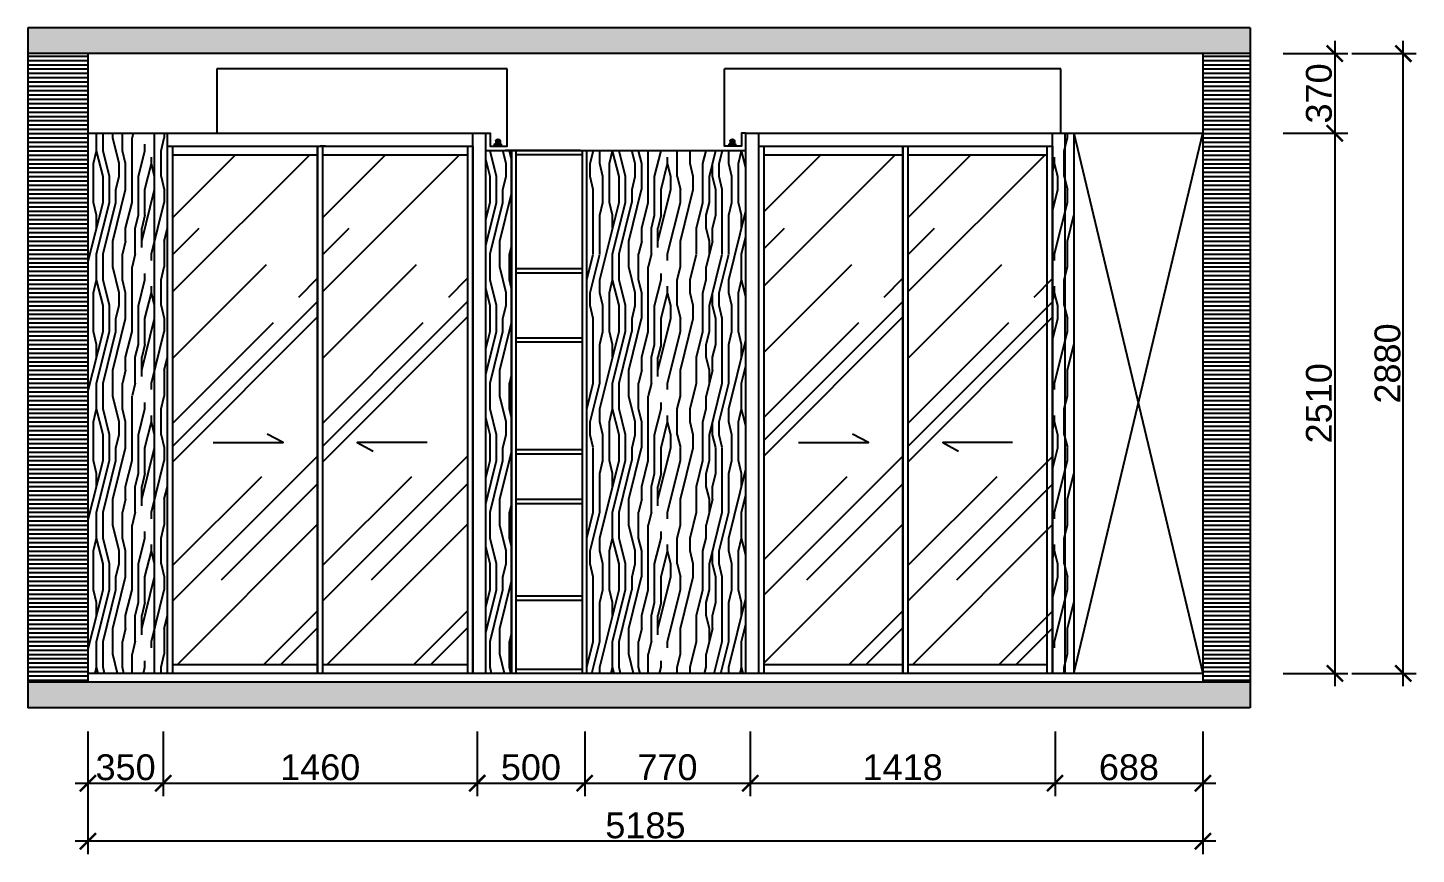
# Model space of a CAD drawing. Header units: millimetres. Extents: x 84840 to 206424, y -288515 to -124389.
# Drawn here: x 196165 to 202623, y -181529 to -177689 of the extents above; entities that cross this region are included whole.
import ezdxf

# ---------------------------------------------------------------- set-up
doc = ezdxf.new("R2010")
doc.units = ezdxf.units.MM
doc.header["$PDMODE"] = 3
for name, color, linetype in [('8', 8, 'Continuous'), ('C-造型线1(造型分割)', 4, 'Continuous'), ('HAT【填充】', 250, 'Continuous')]:
    doc.layers.add(name, color=color, linetype=linetype)
doc.styles.add('Arial', font='arial.ttf')
doc.dimstyles.new('1比60', dxfattribs={"dimscale": 60, "dimtxt": 2, "dimasz": 1.25, "dimexe": 1, "dimexo": 1, "dimgap": 0.2, "dimtad": 1, "dimdec": 0, "dimrnd": 0.005, "dimzin": 0, "dimdsep": 46, "dimtxsty": 'Arial', "dimblk": 'ARCHTICK', "dimcen": 0.125, "dimdle": 1, "dimclrd": 44, "dimclre": 44, "dimclrt": 50, "dimadec": 0, "dimazin": 0, "dimtfac": 1, "dimtdec": 0, "dimtix": 1, "dimtmove": 2, "dimatfit": 3, "dimldrblk": 'DOT', "dimfxl": 4, "dimfxlon": 1, "dimtvp": 1, "dimtolj": 1, "dimtzin": 0, "dimarcsym": 0})

# ---------------------------------------------------------------- blocks, each defined once
blk = doc.blocks.new('_ArchTick')
at = {"color": 0, "linetype": 'ByBlock', "const_width": 0.15}
blk.add_lwpolyline([(-0.5, -0.5), (0.5, 0.5)], dxfattribs=at)
blk = doc.blocks.new('*D220')
at = {"color": 44, "lineweight": -2}
for p, q in [((196445.3, -180958.8), (196445.3, -181258.8)), ((196795.3, -180958.8), (196795.3, -181258.8)), ((196385.3, -181198.8), (196855.3, -181198.8))]:
    blk.add_line(p, q, dxfattribs=at)
at = {"layer": 'Defpoints', "color": 0}
for p in [(196445.3, -180688.5), (196795.3, -180688.5), (196795.3, -181198.8)]:
    blk.add_point(p, dxfattribs=at)
at = {"color": 44, "lineweight": -2, "xscale": 75, "yscale": 75, "zscale": 75, "rotation": 180}
blk.add_blockref('_ArchTick', (196445.3, -181198.8), dxfattribs=at)
at = {"color": 44, "lineweight": -2, "xscale": 75, "yscale": 75, "zscale": 75}
blk.add_blockref('_ArchTick', (196795.3, -181198.8), dxfattribs=at)
at = {"color": 50, "insert": (196620.3, -181125.5), "char_height": 120, "attachment_point": 5, "style": 'Arial'}
blk.add_mtext('\\A1;350', dxfattribs=at)
blk = doc.blocks.new('_Dot')
at = {"color": 0, "linetype": 'ByBlock', "lineweight": -2}
blk.add_line((-0.5, 0), (-1, 0), dxfattribs=at)
at = {"color": 0, "linetype": 'ByBlock', "const_width": 0.5}
blk.add_lwpolyline([(-0.25, 0, 1), (0.25, 0, 1)], format="xyb", close=True, dxfattribs=at)
blk = doc.blocks.new('*D221')
at = {"color": 44, "lineweight": -2}
for p, q in [((196795.3, -180958.8), (196795.3, -181258.8)), ((198255.3, -180958.8), (198255.3, -181258.8)), ((196735.3, -181198.8), (198315.3, -181198.8))]:
    blk.add_line(p, q, dxfattribs=at)
at = {"layer": 'Defpoints', "color": 0}
for p in [(196795.3, -180688.5), (198255.3, -180688.5), (198255.3, -181198.8)]:
    blk.add_point(p, dxfattribs=at)
at = {"color": 44, "lineweight": -2, "xscale": 75, "yscale": 75, "zscale": 75, "rotation": 180}
blk.add_blockref('_ArchTick', (196795.3, -181198.8), dxfattribs=at)
at = {"color": 44, "lineweight": -2, "xscale": 75, "yscale": 75, "zscale": 75}
blk.add_blockref('_ArchTick', (198255.3, -181198.8), dxfattribs=at)
at = {"color": 50, "insert": (197525.3, -181125.5), "char_height": 120, "attachment_point": 5, "style": 'Arial'}
blk.add_mtext('\\A1;1460', dxfattribs=at)
blk = doc.blocks.new('*D222')
at = {"color": 44, "lineweight": -2}
for p, q in [((198255.3, -180958.8), (198255.3, -181258.8)), ((198755.3, -180958.8), (198755.3, -181258.8)), ((198195.3, -181198.8), (198815.3, -181198.8))]:
    blk.add_line(p, q, dxfattribs=at)
at = {"layer": 'Defpoints', "color": 0}
for p in [(198255.3, -180688.5), (198755.3, -180688.5), (198755.3, -181198.8)]:
    blk.add_point(p, dxfattribs=at)
at = {"color": 44, "lineweight": -2, "xscale": 75, "yscale": 75, "zscale": 75, "rotation": 180}
blk.add_blockref('_ArchTick', (198255.3, -181198.8), dxfattribs=at)
at = {"color": 44, "lineweight": -2, "xscale": 75, "yscale": 75, "zscale": 75}
blk.add_blockref('_ArchTick', (198755.3, -181198.8), dxfattribs=at)
at = {"color": 50, "insert": (198505.3, -181125.5), "char_height": 120, "attachment_point": 5, "style": 'Arial'}
blk.add_mtext('\\A1;500', dxfattribs=at)
blk = doc.blocks.new('*D223')
at = {"color": 44, "lineweight": -2}
for p, q in [((198755.3, -180958.8), (198755.3, -181258.8)), ((199525.3, -180958.8), (199525.3, -181258.8)), ((198695.3, -181198.8), (199585.3, -181198.8))]:
    blk.add_line(p, q, dxfattribs=at)
at = {"layer": 'Defpoints', "color": 0}
for p in [(198755.3, -180688.5), (199525.3, -180688.5), (199525.3, -181198.8)]:
    blk.add_point(p, dxfattribs=at)
at = {"color": 44, "lineweight": -2, "xscale": 75, "yscale": 75, "zscale": 75, "rotation": 180}
blk.add_blockref('_ArchTick', (198755.3, -181198.8), dxfattribs=at)
at = {"color": 44, "lineweight": -2, "xscale": 75, "yscale": 75, "zscale": 75}
blk.add_blockref('_ArchTick', (199525.3, -181198.8), dxfattribs=at)
at = {"color": 50, "insert": (199140.3, -181125.5), "char_height": 120, "attachment_point": 5, "style": 'Arial'}
blk.add_mtext('\\A1;770', dxfattribs=at)
blk = doc.blocks.new('*D224')
at = {"color": 44, "lineweight": -2}
for p, q in [((199525.3, -180958.8), (199525.3, -181258.8)), ((200942.8, -180958.8), (200942.8, -181258.8)), ((199465.3, -181198.8), (201002.8, -181198.8))]:
    blk.add_line(p, q, dxfattribs=at)
at = {"layer": 'Defpoints', "color": 0}
for p in [(199525.3, -180688.5), (200942.8, -180688.5), (200942.8, -181198.8)]:
    blk.add_point(p, dxfattribs=at)
at = {"color": 44, "lineweight": -2, "xscale": 75, "yscale": 75, "zscale": 75, "rotation": 180}
blk.add_blockref('_ArchTick', (199525.3, -181198.8), dxfattribs=at)
at = {"color": 44, "lineweight": -2, "xscale": 75, "yscale": 75, "zscale": 75}
blk.add_blockref('_ArchTick', (200942.8, -181198.8), dxfattribs=at)
at = {"color": 50, "insert": (200234, -181125.5), "char_height": 120, "attachment_point": 5, "style": 'Arial'}
blk.add_mtext('\\A1;1418', dxfattribs=at)
blk = doc.blocks.new('*D225')
at = {"color": 44, "lineweight": -2}
for p, q in [((200942.8, -180958.8), (200942.8, -181258.8)), ((201630.3, -180958.8), (201630.3, -181258.8)), ((200882.8, -181198.8), (201690.3, -181198.8))]:
    blk.add_line(p, q, dxfattribs=at)
at = {"layer": 'Defpoints', "color": 0}
for p in [(200942.8, -180688.5), (201630.3, -180728.5), (201630.3, -181198.8)]:
    blk.add_point(p, dxfattribs=at)
at = {"color": 44, "lineweight": -2, "xscale": 75, "yscale": 75, "zscale": 75, "rotation": 180}
blk.add_blockref('_ArchTick', (200942.8, -181198.8), dxfattribs=at)
at = {"color": 44, "lineweight": -2, "xscale": 75, "yscale": 75, "zscale": 75}
blk.add_blockref('_ArchTick', (201630.3, -181198.8), dxfattribs=at)
at = {"color": 50, "insert": (201286.5, -181125.5), "char_height": 120, "attachment_point": 5, "style": 'Arial'}
blk.add_mtext('\\A1;688', dxfattribs=at)
blk = doc.blocks.new('*D226')
at = {"color": 44, "lineweight": -2}
for p, q in [((196445.3, -181258.8), (196445.3, -181528.7)), ((201630.3, -181258.8), (201630.3, -181528.7)), ((201690.3, -181468.7), (196385.3, -181468.7))]:
    blk.add_line(p, q, dxfattribs=at)
at = {"layer": 'Defpoints', "color": 0}
for p in [(196445.3, -181198.8), (201630.3, -181198.8), (196445.3, -181468.7)]:
    blk.add_point(p, dxfattribs=at)
at = {"color": 44, "lineweight": -2, "xscale": 75, "yscale": 75, "zscale": 75, "rotation": 180}
blk.add_blockref('_ArchTick', (196445.3, -181468.7), dxfattribs=at)
at = {"color": 44, "lineweight": -2, "xscale": 75, "yscale": 75, "zscale": 75}
blk.add_blockref('_ArchTick', (201630.3, -181468.7), dxfattribs=at)
at = {"color": 50, "insert": (199037.8, -181395.4), "char_height": 120, "attachment_point": 5, "style": 'Arial'}
blk.add_mtext('\\A1;5185', dxfattribs=at)
blk = doc.blocks.new('*D227')
at = {"color": 44, "lineweight": -2}
for p, q in [((202244, -177748.5), (202244, -178238.5)), ((202004, -177808.5), (202304, -177808.5)), ((202004, -178178.5), (202304, -178178.5))]:
    blk.add_line(p, q, dxfattribs=at)
at = {"layer": 'Defpoints', "color": 0}
for p in [(201630.3, -177808.5), (201630.3, -178178.5), (202244, -178178.5)]:
    blk.add_point(p, dxfattribs=at)
at = {"color": 44, "lineweight": -2, "xscale": 75, "yscale": 75, "zscale": 75}
for p, rotation in [((202244, -177808.5), 90), ((202244, -178178.5), 270)]:
    blk.add_blockref('_ArchTick', p, dxfattribs=dict(at, rotation=rotation))
at = {"color": 50, "insert": (202170.6, -177993.5), "char_height": 120, "attachment_point": 5, "rotation": 90, "style": 'Arial'}
blk.add_mtext('\\A1;370', dxfattribs=at)
blk = doc.blocks.new('*D228')
at = {"color": 44, "lineweight": -2}
for p, q in [((202244, -178118.5), (202244, -180748.5)), ((202004, -178178.5), (202304, -178178.5)), ((202004, -180688.5), (202304, -180688.5))]:
    blk.add_line(p, q, dxfattribs=at)
at = {"layer": 'Defpoints', "color": 0}
for p in [(201630.3, -178178.5), (201630.3, -180688.5), (202244, -180688.5)]:
    blk.add_point(p, dxfattribs=at)
at = {"color": 44, "lineweight": -2, "xscale": 75, "yscale": 75, "zscale": 75}
for p, rotation in [((202244, -178178.5), 90), ((202244, -180688.5), 270)]:
    blk.add_blockref('_ArchTick', p, dxfattribs=dict(at, rotation=rotation))
at = {"color": 50, "insert": (202170.7, -179433.5), "char_height": 120, "attachment_point": 5, "rotation": 90, "style": 'Arial'}
blk.add_mtext('\\A1;2510', dxfattribs=at)
blk = doc.blocks.new('*D229')
at = {"color": 44, "lineweight": -2}
for p, q in [((202562.6, -180748.5), (202562.6, -177748.5)), ((202322.6, -177808.5), (202622.6, -177808.5)), ((202322.6, -180688.5), (202622.6, -180688.5))]:
    blk.add_line(p, q, dxfattribs=at)
at = {"layer": 'Defpoints', "color": 0}
for p in [(202244, -177808.5), (202562.6, -177808.5), (202244, -180688.5)]:
    blk.add_point(p, dxfattribs=at)
at = {"color": 44, "lineweight": -2, "xscale": 75, "yscale": 75, "zscale": 75}
for p, rotation in [((202562.6, -177808.5), 90), ((202562.6, -180688.5), 270)]:
    blk.add_blockref('_ArchTick', p, dxfattribs=dict(at, rotation=rotation))
at = {"color": 50, "insert": (202489.4, -179248.5), "char_height": 120, "attachment_point": 5, "rotation": 90, "style": 'Arial'}
blk.add_mtext('\\A1;2880', dxfattribs=at)
blk = doc.blocks.new('A$C69525F90')
at = {"color": 252, "linetype": 'Continuous'}
for p, q in [((21.5, 14.5), (0, 14.5)), ((11.2, 24.4), (23.1, 24.4)), ((11.2, 4.9), (23.1, 4.9)), ((11.7, 1.1), (11.7, 27.1)), ((34.3, 30), (23.1, 30)), ((23.1, 30), (23.1, 0)), ((34.3, 0), (34.3, 30)), ((23.1, 0), (34.3, 0))]:
    blk.add_line(p, q, dxfattribs=at)
blk.add_circle((11.2, 14.6), 7.95, dxfattribs=at)
blk.add_arc((11.2, 14.6), 9.72, 86.80472, 273.19528, dxfattribs=at)

msp = doc.modelspace()

# ---------------------------------------------------------------- hatches: boundary and pattern name
h = msp.add_hatch(color=8)
h.paths.add_polyline_path([(201850.3, -177808.5), (201850.3, -177688.5), (196165.3, -177688.5), (196165.3, -177808.5)])
h.paths.add_polyline_path([(201850.3, -180848.5), (201850.3, -180728.5), (196165.3, -180728.5), (196165.3, -180848.5)])
h = msp.add_hatch()
h.set_pattern_fill('FB木纹中SC300', color=250, scale=150, angle=90, style=0, pattern_type=2)
h.set_pattern_definition([(90, (0, 0), (-600, 4e-14), [120, -180, 60, -240]), (90, (-15, 420), (-600, 4e-14), [120, -480]), (90, (-45, 360), (-600, 4e-14), [60, -540]), (90, (-60, 30), (-600, 4e-14), [30, -420, 30, -120]), (90, (-90, 240), (-600, 4e-14), [120, -180, 30, -270]), (90, (-105, 90), (-600, 4e-14), [90, -510]), (90, (-120, 240), (-600, 4e-14), [180, -420]), (90, (-135, 60), (-600, 4e-14), [120, -480]), (90, (-150, 300), (-600, 4e-14), [300, -300]), (90, (-180, 120), (-600, 4e-14), [60, -180, 120, -240]), (90, (-195, 540), (-600, 4e-14), [120, -480]), (90, (-210, 420), (-600, 4e-14), [60, -540]), (90, (-225, 300), (-600, 4e-14), [60, -540]), (90, (-240, 1e-14), (-600, 4e-14), [120, -480]), (90, (-255, 300), (-600, 4e-14), [120, -480]), (90, (-285, 300), (-600, 4e-14), [120, -120, 120, -240]), (90, (-315, 180), (-600, 4e-14), [60, -300, 120, -120]), (90, (-330, 300), (-600, 4e-14), [180, -420]), (90, (-360, 300), (-600, 4e-14), [120, -480]), (90, (-375, 60), (-600, 4e-14), [180, -240, 60, -120]), (90, (-405, 60), (-600, 4e-14), [300, -300]), (90, (-420, 420), (-600, 4e-14), [60, -540]), (90, (-435, 240), (-600, 4e-14), [120, -480]), (90, (-450, 120), (-600, 4e-14), [60, -240, 60, -240]), (90, (-465, 60), (-600, 4e-14), [60, -180, 120, -240]), (90, (-480, 180), (-600, 4e-14), [60, -300, 60, -180]), (90, (-495, 300), (-600, 4e-14), [180, -420]), (90, (-525, 60), (-600, 4e-14), [120, -480]), (90, (-540, 360), (-600, 4e-14), [60, -540]), (90, (-555, 480), (-600, 4e-14), [60, -540]), (104.036243, (-45, 420), (2e-08, 600), [61.8, -2412.0633]), (104.036243, (-180, 480), (2e-08, 600), [61.8, -2412.0633]), (104.036243, (-540, 420), (2e-08, 600), [61.8, -2412.0633]), (104.036243, (-315, 240), (2e-08, 600), [61.8, -2412.0633]), (104.036243, (-405, 360), (2e-08, 600), [61.8, -2412.0633]), (104.036243, (-360, 420), (2e-08, 600), [61.8, -2412.0633]), (104.036243, (-465, 120), (2e-08, 600), [61.8, -2412.0633]), (104.036243, (-435, 360), (2e-08, 600), [61.8, -2412.0633]), (104.036243, (-210, 480), (2e-08, 600), [123.6, -2350.2633]), (104.036243, (-255, 420), (2e-08, 600), [123.6, -2350.2633]), (104.036243, (-285, 420), (2e-08, 600), [123.6, -2350.2633]), (255.963757, (-90, 240), (2e-08, -600), [61.8, -123.6, 61.8, -2226.6633]), (255.963757, (-180, 120), (2e-08, -600), [61.8, -2412.0633]), (255.963757, (-450, 120), (2e-08, -600), [123.6, -2350.2633]), (284.036243, (-15, 420), (-2e-08, -600), [61.8, -2412.0633]), (75.963757, (-15, 540), (-2e-08, 600), [61.8, -2412.0633]), (75.963757, (-225, 360), (-2e-08, 600), [61.8, -2412.0633]), (75.963757, (-330, 480), (-2e-08, 600), [61.8, -2412.0633]), (75.963757, (-375, 240), (-2e-08, 600), [61.8, -2412.0633]), (75.963757, (-450, 180), (-2e-08, 600), [61.8, -2412.0633]), (75.963757, (-480, 240), (-2e-08, 600), [61.8, -2412.0633]), (75.963757, (-375, 240), (-2e-08, 600), [61.8, -2412.0633]), (75.963757, (-465, 420), (-2e-08, 600), [247.2, -2226.6633]), (75.963757, (-60, 60), (-2e-08, 600), [247.2, -2226.6633]), (75.963757, (-105, 120), (-2e-08, 600), [247.2, -2226.6633]), (75.963757, (-135, 180), (-2e-08, 600), [61.8, -123.6, 123.6, -2164.8633]), (75.963757, (-180, 180), (-2e-08, 600), [123.6, -123.6, 123.6, -2103.0633]), (75.963757, (-240, 120), (-2e-08, 600), [247.2, -2226.6633]), (75.963757, (-285, 60), (-2e-08, 600), [247.2, -2226.6633]), (75.963757, (-315, 60), (-2e-08, 600), [247.2, -2226.6633]), (75.963757, (-495, 480), (-2e-08, 600), [61.8, -2412.0633]), (75.96377, (-555, 540), (-0.000115, 600), [123.6, -2350.2633]), (75.96377, (-525, 180), (-0.000115, 600), [123.6, -2350.2633]), (75.96376, (7e-15, 120), (-1e-05, 600), [247.2, -2226.6633]), (75.96376, (-420, 480), (-1e-05, 600), [185.4, -2288.4633]), (75.96376, (-375, 540), (-1e-05, 600), [370.8, -2103.0633])])
h.paths.add_polyline_path([(199505.3, -178258.5), (198765.3, -178258.5), (198765.3, -180688.5), (199505.3, -180688.5)])
h.paths.add_polyline_path([(198415.3, -178258.5), (198385.3, -178258.5), (198295.3, -178258.5), (198295.3, -180688.5), (198415.3, -180688.5)])
h.paths.add_polyline_path([(196755.3, -178178.5), (196445.3, -178178.5), (196445.3, -180688.5), (196755.3, -180688.5)])
h.paths.add_polyline_path([(196755.3, -180688.5), (196815.3, -180688.5), (196815.3, -178178.5), (196755.3, -178178.5)])
h.paths.add_polyline_path([(200990.3, -178178.5), (200930.3, -178178.5), (200930.3, -180688.5), (200990.3, -180688.5)])
h.paths.add_polyline_path([(200990.3, -180688.5), (201030.3, -180688.5), (201030.3, -178178.5), (200990.3, -178178.5)])
at = {"layer": 'HAT【填充】'}
h = msp.add_hatch(dxfattribs=at)
h.set_pattern_fill('_USER', color=256, scale=20, style=0, pattern_type=0)
h.set_pattern_definition([(0, (0, 0), (0, 20), [])])
h.paths.add_polyline_path([(201850.3, -177808.5), (201630.3, -177808.5), (201630.3, -180728.5), (201850.3, -180728.5)])
h.paths.add_polyline_path([(196445.3, -177808.5), (196165.3, -177808.5), (196165.3, -180728.5), (196445.3, -180728.5)])
h = msp.add_hatch(dxfattribs=at)
h.set_pattern_fill('AR-RROOF', color=250, scale=20, angle=45, style=0)
h.set_pattern_definition([(45, (-697.5, 0), (431.0523, 1149.4728), [7620, -1016, 2540, -508]), (45, (-399.36, 657.35), (-836.9599, 118.5394), [1524, -167.64, 3048, -381]), (45, (-823.22, 484.93), (1627.2224, 2108.56414), [4064, -711.2, 2032, -508])])
h.paths.add_polyline_path([(196840.3, -180648.5), (197512.8, -180648.5), (197512.8, -178278.5), (196840.3, -178278.5)])
h = msp.add_hatch(dxfattribs=at)
h.set_pattern_fill('AR-RROOF', color=250, scale=20, angle=45, style=0)
h.paths.add_polyline_path([(197537.8, -180648.5), (198210.3, -180648.5), (198210.3, -178278.5), (197537.8, -178278.5)])
h = msp.add_hatch(dxfattribs=at)
h.set_pattern_fill('AR-RROOF', color=250, scale=20, angle=45, style=0)
h.set_pattern_definition([(45, (2025, 0), (431.0523, 1149.4728), [7620, -1016, 2540, -508]), (45, (2323.14, 657.35), (-836.9599, 118.5394), [1524, -167.64, 3048, -381]), (45, (1899.28, 484.93), (1627.2224, 2108.56414), [4064, -711.2, 2032, -508])])
h.paths.add_polyline_path([(199590.3, -178278.5), (199590.3, -180648.5), (200235.3, -180648.5), (200235.3, -178278.5)])
h = msp.add_hatch(dxfattribs=at)
h.set_pattern_fill('AR-RROOF', color=250, scale=20, angle=45, style=0)
h.set_pattern_definition([(45, (2722.5, 0), (431.0523, 1149.4728), [7620, -1016, 2540, -508]), (45, (3020.64, 657.35), (-836.9599, 118.5394), [1524, -167.64, 3048, -381]), (45, (2596.78, 484.93), (1627.2224, 2108.56414), [4064, -711.2, 2032, -508])])
h.paths.add_polyline_path([(200260.3, -180648.5), (200932.8, -180648.5), (200932.8, -178278.5), (200260.3, -178278.5)])

# ---------------------------------------------------------------- linework, layer by layer
for p, q in [((201850.3, -177688.5), (196165.3, -177688.5)), ((196165.3, -177688.5), (196165.3, -180848.5)), ((201850.3, -177688.5), (201850.3, -180848.5)), ((201850.3, -177808.5), (196165.3, -177808.5)), ((196445.3, -177808.5), (196445.3, -180728.5)), ((201630.3, -177808.5), (201630.3, -180728.5)), ((197550.3, -178238.5), (197525.3, -178238.5)), ((201850.3, -180728.5), (196165.3, -180728.5)), ((201850.3, -180848.5), (196165.3, -180848.5))]:
    msp.add_line(p, q)
at = {"color": 4}
for p, q in [((197045.3, -177878.5), (197045.3, -178178.5)), ((198395.3, -177878.5), (197045.3, -177878.5)), ((200970.3, -177878.5), (199405.3, -177878.5)), ((200970.3, -178178.5), (200970.3, -177878.5)), ((196445.3, -178178.5), (198295.3, -178178.5)), ((196755.3, -180688.5), (196755.3, -178178.5)), ((196815.3, -180688.5), (196815.3, -178178.5)), ((198235.3, -180688.5), (198235.3, -178178.5)), ((198295.3, -180688.5), (198295.3, -178178.5)), ((199505.3, -180688.5), (199505.3, -178178.5)), ((199505.3, -178178.5), (201630.3, -178178.5)), ((199565.3, -180688.5), (199565.3, -178178.5)), ((200930.3, -180688.5), (200930.3, -178178.5)), ((200990.3, -180688.5), (200990.3, -178178.5)), ((201030.3, -178178.5), (201030.3, -180688.5)), ((196815.3, -178238.5), (198235.3, -178238.5)), ((198295.3, -178258.5), (199505.3, -178258.5)), ((198735.3, -178258.5), (198385.3, -178258.5)), ((198415.3, -180688.5), (198415.3, -178258.5)), ((198435.3, -178258.5), (198435.3, -180688.5)), ((198745.3, -178278.5), (198435.3, -178278.5)), ((198745.3, -180688.5), (198745.3, -178258.5)), ((198765.3, -180688.5), (198765.3, -178258.5)), ((199565.3, -178238.5), (200930.3, -178238.5)), ((198745.3, -178808.5), (198435.3, -178808.5)), ((198745.3, -178828.5), (198435.3, -178828.5)), ((198435.3, -179128.5), (198745.3, -179128.5)), ((198435.3, -179148.5), (198745.3, -179148.5)), ((198435.3, -179648.5), (198745.3, -179648.5)), ((198435.3, -179668.5), (198745.3, -179668.5)), ((198435.3, -179878.5), (198745.3, -179878.5)), ((198435.3, -179898.5), (198745.3, -179898.5)), ((198435.3, -180328.5), (198745.3, -180328.5)), ((198435.3, -180348.5), (198745.3, -180348.5)), ((198435.3, -180668.5), (198745.3, -180668.5))]:
    msp.add_line(p, q, dxfattribs=at)
at = {"color": 250}
msp.add_line((201630.3, -180688.5), (196445.3, -180688.5), dxfattribs=at)
at = {"color": 4}
for points in [[(198295.3, -178178.5), (198315.3, -178178.5), (198315.3, -178238.5), (198395.3, -178238.5), (198395.3, -177878.5)], [(199505.3, -178178.5), (199485.3, -178178.5), (199485.3, -178238.5), (199405.3, -178238.5), (199405.3, -177878.5)], [(198415.3, -178258.5), (198415.3, -180688.5)]]:
    msp.add_lwpolyline(points, dxfattribs=at)
at = {"layer": '8'}
for p, q in [((201030.3, -180688.5), (201630.3, -178178.5)), ((201030.3, -178178.5), (201630.3, -180688.5))]:
    msp.add_line(p, q, dxfattribs=at)
at = {"layer": 'C-造型线1(造型分割)', "color": 252}
for p, q in [((196815.3, -178238.5), (198235.3, -178238.5)), ((196840.3, -180688.5), (196840.3, -178238.5)), ((196840.3, -178278.5), (197512.8, -178278.5)), ((197512.8, -178238.5), (197512.8, -180688.5)), ((197512.8, -180688.5), (197512.8, -178238.5)), ((197537.8, -180688.5), (197537.8, -178238.5)), ((197537.8, -178278.5), (198210.3, -178278.5)), ((198210.3, -178238.5), (198210.3, -180688.5)), ((198235.3, -178238.5), (198235.3, -180688.5)), ((199590.3, -180688.5), (199590.3, -178238.5)), ((199590.3, -178278.5), (200235.3, -178278.5)), ((200235.3, -180688.5), (200235.3, -178238.5)), ((200235.3, -178238.5), (200235.3, -180688.5)), ((200260.3, -180688.5), (200260.3, -178238.5)), ((200260.3, -178278.5), (200905.3, -178278.5)), ((200905.3, -178238.5), (200905.3, -180688.5)), ((200930.3, -178238.5), (200930.3, -180688.5)), ((197512.8, -180648.5), (196840.3, -180648.5)), ((198210.3, -180648.5), (197537.8, -180648.5)), ((200235.3, -180648.5), (199590.3, -180648.5)), ((200905.3, -180648.5), (200260.3, -180648.5)), ((198235.3, -180688.5), (196815.3, -180688.5)), ((200930.3, -180688.5), (199565.3, -180688.5))]:
    msp.add_line(p, q, dxfattribs=at)
for points in [[(197027.9, -179615.6), (197352.7, -179615.6), (197278.7, -179576.2)], [(199750.4, -179615.6), (200075.2, -179615.6), (200001.2, -179576.2)], [(198022.6, -179615.6), (197697.8, -179615.6), (197771.8, -179655.1)], [(200745.1, -179615.6), (200420.3, -179615.6), (200494.3, -179655.1)]]:
    msp.add_lwpolyline(points, dxfattribs=at)

# ---------------------------------------------------------------- block references
at = {"layer": 'C-造型线1(造型分割)', "xscale": -1, "rotation": 90}
for p in [(198366.6, -178204.2), (199456.7, -178204.2)]:
    msp.add_blockref('A$C69525F90', p, dxfattribs=at)

# ---------------------------------------------------------------- dimensions: what is measured, and where the dimension line sits
at = {"color": 4}
for base, p1, p2, picture, middle in [((202244, -178178.5), (201630.3, -177808.5), (201630.3, -178178.5), '*D227', (202170.6, -177993.5)), ((202562.6, -177808.5), (202244, -180688.5), (202244, -177808.5), '*D229', (202489.4, -179248.5)), ((202244, -180688.5), (201630.3, -178178.5), (201630.3, -180688.5), '*D228', (202170.7, -179433.5))]:
    dim = msp.add_linear_dim(base=base, p1=p1, p2=p2, angle=90, dimstyle='1比60', dxfattribs=at)
    dim.commit()
    dim.dimension.update_dxf_attribs({"geometry": picture, "text_midpoint": middle})
for base, p1, p2, picture, middle in [((196795.3, -181198.8), (196445.3, -180688.5), (196795.3, -180688.5), '*D220', (196620.3, -181125.5)), ((198255.3, -181198.8), (196795.3, -180688.5), (198255.3, -180688.5), '*D221', (197525.3, -181125.5)), ((198755.3, -181198.8), (198255.3, -180688.5), (198755.3, -180688.5), '*D222', (198505.3, -181125.5)), ((199525.3, -181198.8), (198755.3, -180688.5), (199525.3, -180688.5), '*D223', (199140.3, -181125.5)), ((200942.7522805, -181198.773758), (199525.2522805, -180688.5285764), (200942.7522805, -180688.5285764), '*D224', (200234.0022805, -181125.5049995)), ((201630.2522805, -181198.773758), (200942.7522805, -180688.5285764), (201630.2522805, -180728.5285764), '*D225', (201286.5022805, -181125.5049995)), ((196445.3, -181468.7), (201630.3, -181198.8), (196445.3, -181198.8), '*D226', (199037.8, -181395.4))]:
    dim = msp.add_linear_dim(base=base, p1=p1, p2=p2, dimstyle='1比60', dxfattribs=at)
    dim.commit()
    dim.dimension.update_dxf_attribs({"geometry": picture, "text_midpoint": middle})

doc.saveas('drawing.dxf')
